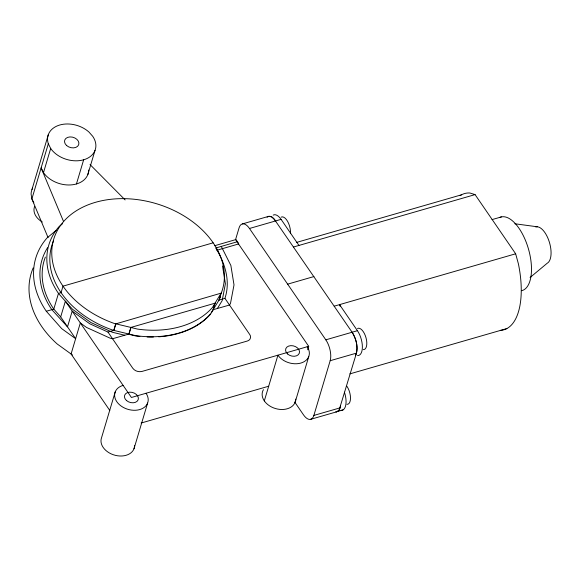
<?xml version="1.0" encoding="UTF-8"?>
<svg xmlns="http://www.w3.org/2000/svg" width="580" height="580" viewBox="0 0 580 580"><rect width="100%" height="100%" fill="white"/><g stroke="black" fill="none" stroke-linecap="round" stroke-linejoin="round"><path stroke-width="0.87" d="M310.496 419.369L336.784 411.786L339.111 410.096L356.454 353.133C358.085 345.97 355.975 338.329 352.103 332.238L273.745 218.457L271.665 216.869L268.721 216.325L242.433 223.909M56.064 230.485L47.038 237.945A99.862 71.956 16.6 0 0 46.313 311.257L61.719 328.657L75.639 338.698L60.69 316.897L65.366 301.201L72.203 311.119L89.784 323.799L107.967 332.064L132.784 368.256C134.828 371.048 138.613 372.251 141.94 371.447L247.218 341.062C250.139 340.525 251.691 336.886 249.741 334.529L224.924 298.345C230.76 281.068 224.946 262.957 215.724 248.03L237.053 241.824L308.698 346.311L307.668 349.762M355.424 355.388A15.247 7.032 73.9 0 0 356.454 353.133C358.114 345.985 355.888 338.35 352.103 332.238M107.967 332.064L113.832 330.404L115.753 323.814L130.877 327.424L215.079 303.188L213.034 310.024L211.316 312.83M130.877 327.424L128.869 334.319M221.263 246.384L230.862 265.459L234.015 284.911L230.492 303.405L229.513 305.029L213.121 309.72L219.051 300.041L220.973 293.451L215.042 303.13L213.121 309.72L210.547 313.947A88.051 63.445 16.6 0 1 135.488 335.61L113.165 330.245A88.051 63.445 16.6 0 1 53.592 240.751M76.444 183.962L83.65 159.797A24.665 17.77 16.6 0 0 92.742 136.329L88.936 132.03A24.665 17.77 16.6 0 0 59.783 124.997A24.665 17.77 16.6 0 0 48.321 143.753L31.878 198.896L48.06 237.568M88.689 170.005A24.665 17.77 16.6 0 1 70.6 184.94A24.665 17.77 16.6 0 1 43.493 172.63L50.692 148.465L48.321 143.753M87.819 174.573L95.019 150.409M113.832 330.404L115.848 323.857L221.248 293.11M115.21 391.906L101.58 437.625A17.154 12.361 16.6 0 0 115.471 455.373A17.154 12.361 16.6 0 0 134.596 445.599M133.994 448.775L147.625 403.057M224.924 298.345L219.051 300.041L220.987 293.538M264.313 400.911L277.929 355.185L308.698 346.311M295.147 402.252L308.763 356.533M294.756 402.092L303.463 414.801A15.247 7.032 73.9 0 0 313.86 415.425L330.172 360.716A15.247 7.032 73.9 0 0 325.815 339.829L249.472 228.484A15.247 7.032 73.9 0 0 239.076 227.853L235.705 239.149L238.728 243.564M31.965 189.544L48.416 134.379M340.598 405.652A15.247 7.032 73.9 0 1 340.148 407.841L339.111 410.096L337.647 411.459L335.849 411.851L336.784 411.786M215.079 303.188L212.505 307.407A88.051 63.445 16.6 0 1 137.446 329.077L130.913 327.482L128.956 334.015L112.556 338.749L110.099 338.154L86.565 327.468L80.323 322.966L71.079 353.996L109.794 410.466M217.326 308.589L222.191 300.607L225.402 283.736L222.531 265.988M219.051 300.041L219.312 299.613A88.044 63.387 16.8 0 0 220.182 297.163M530.077 277.515L547.216 263.233A19.06 8.794 73.9 0 0 549.253 241.795A19.06 8.794 73.9 0 0 535.724 226.976M62.582 223.677L59.124 226.533A91.096 65.642 16.6 0 0 58.464 293.407L53.788 309.096L46.313 311.257M267.075 217.21L268.721 216.325M216.862 250.263L238.525 243.977M214.527 245.768L235.581 239.656L237.053 241.824M249.472 228.484L281.082 219.356L298.961 245.434M213.114 242.831L63.003 286.157L61.059 292.661L58.464 293.407L72.514 309.278L90.908 322.545L112.382 332.26L124.722 335.233M296.677 242.382L461.506 194.807M293.632 246.971L475.071 194.605L515.656 253.793L518.375 263.748A70.898 32.705 73.9 0 1 500.272 330.382M492.028 219.61L501.41 216.905M287.644 284.156L313.925 276.566M334.225 306.168L515.656 253.793M325.815 339.829L357.432 330.701A15.247 7.032 73.9 0 1 362.377 346.898A15.247 7.032 73.9 0 1 357.49 355.605M330.172 360.716L356.454 353.133M141.129 423.037L268.692 386.222M349.849 373.882L506.869 328.563M313.86 415.425L340.148 407.841M337.647 411.459L342.976 409.922M267.858 216.644L269.656 216.253L271.665 216.869L275.754 220.893M514.815 223.757L537.268 226.787M115.768 323.908L115.108 323.749A88.051 63.445 16.6 0 1 54.89 235.828A88.051 63.445 16.6 0 1 161.037 205.189A88.051 63.445 16.6 0 1 221.277 293.052M130.5 334.711L135.401 335.892A88.051 63.445 16.6 0 0 139.896 336.451M475.071 194.605L469.865 193.002A70.898 32.705 73.9 0 0 460.15 195.627M72.464 354.996L57.159 343.954A99.862 71.956 16.6 0 1 33.162 267.953M90.031 164.553L125.128 199.919M60.69 316.897L53.788 309.096A91.096 65.642 16.6 0 1 45.363 257.078M357.432 330.701L339.554 304.623A55.245 25.484 73.9 0 1 340.061 306.262M43.493 172.63L41.122 167.917L63.626 221.705M33.858 202.826L31.878 198.896L31.095 194.112A24.665 17.77 16.6 0 1 32.618 188.13M307.175 346.738A17.154 12.361 16.6 0 1 300.853 363.065A17.154 12.361 16.6 0 1 277.929 355.185L131.413 397.481L72.203 311.119L67.512 326.852L51.837 309.662A93.387 67.287 16.6 0 1 47.618 247.631M83.65 159.797A24.665 17.77 16.6 0 1 50.692 148.465M42.318 222.002A17.284 12.455 16.6 0 1 34.568 206.603M295.749 399.076A17.154 12.361 16.6 0 1 275.536 408.566A17.154 12.361 16.6 0 1 263.45 389.651M146.037 393.262A17.154 12.361 16.6 0 1 139.715 409.582A17.154 12.361 16.6 0 1 116.797 401.701A17.154 12.361 16.6 0 1 123.119 385.381M210.46 314.23A88.051 63.445 16.6 0 1 179.517 333.13M178.64 333.384A88.051 63.445 16.6 0 1 158.659 336.82M153.381 337.038A88.051 63.445 16.6 0 1 147.124 336.965M499.946 217.369A38.266 17.654 73.9 0 1 528.315 248.465A38.266 17.654 73.9 0 1 521.558 290.711M344.404 392.145A15.247 7.032 73.9 0 1 341.178 410.314M346.92 386.287A11.056 5.097 73.9 0 1 350.508 398.025A11.056 5.097 73.9 0 1 346.963 404.34M357.505 328.49A11.056 5.097 73.9 0 1 366.031 337.843A11.056 5.097 73.9 0 1 363.269 349.631M273.187 215.107A15.247 7.032 73.9 0 1 281.082 219.356M281.155 217.145A11.056 5.097 73.9 0 1 287.564 221.313A11.056 5.097 73.9 0 1 290.428 233.204M126.44 400.476A7.127 5.133 16.6 0 0 138.149 399.801A7.127 5.133 16.6 0 0 129.659 392.167A7.127 5.133 16.6 0 0 126.44 400.476M66.577 145.493A7.359 5.3 16.6 0 0 78.662 144.797A7.359 5.3 16.6 0 0 69.897 136.924A7.359 5.3 16.6 0 0 66.577 145.493M287.571 353.959A7.127 5.133 16.6 0 0 299.287 353.278A7.127 5.133 16.6 0 0 290.79 345.651A7.127 5.133 16.6 0 0 287.571 353.959"/></g></svg>
